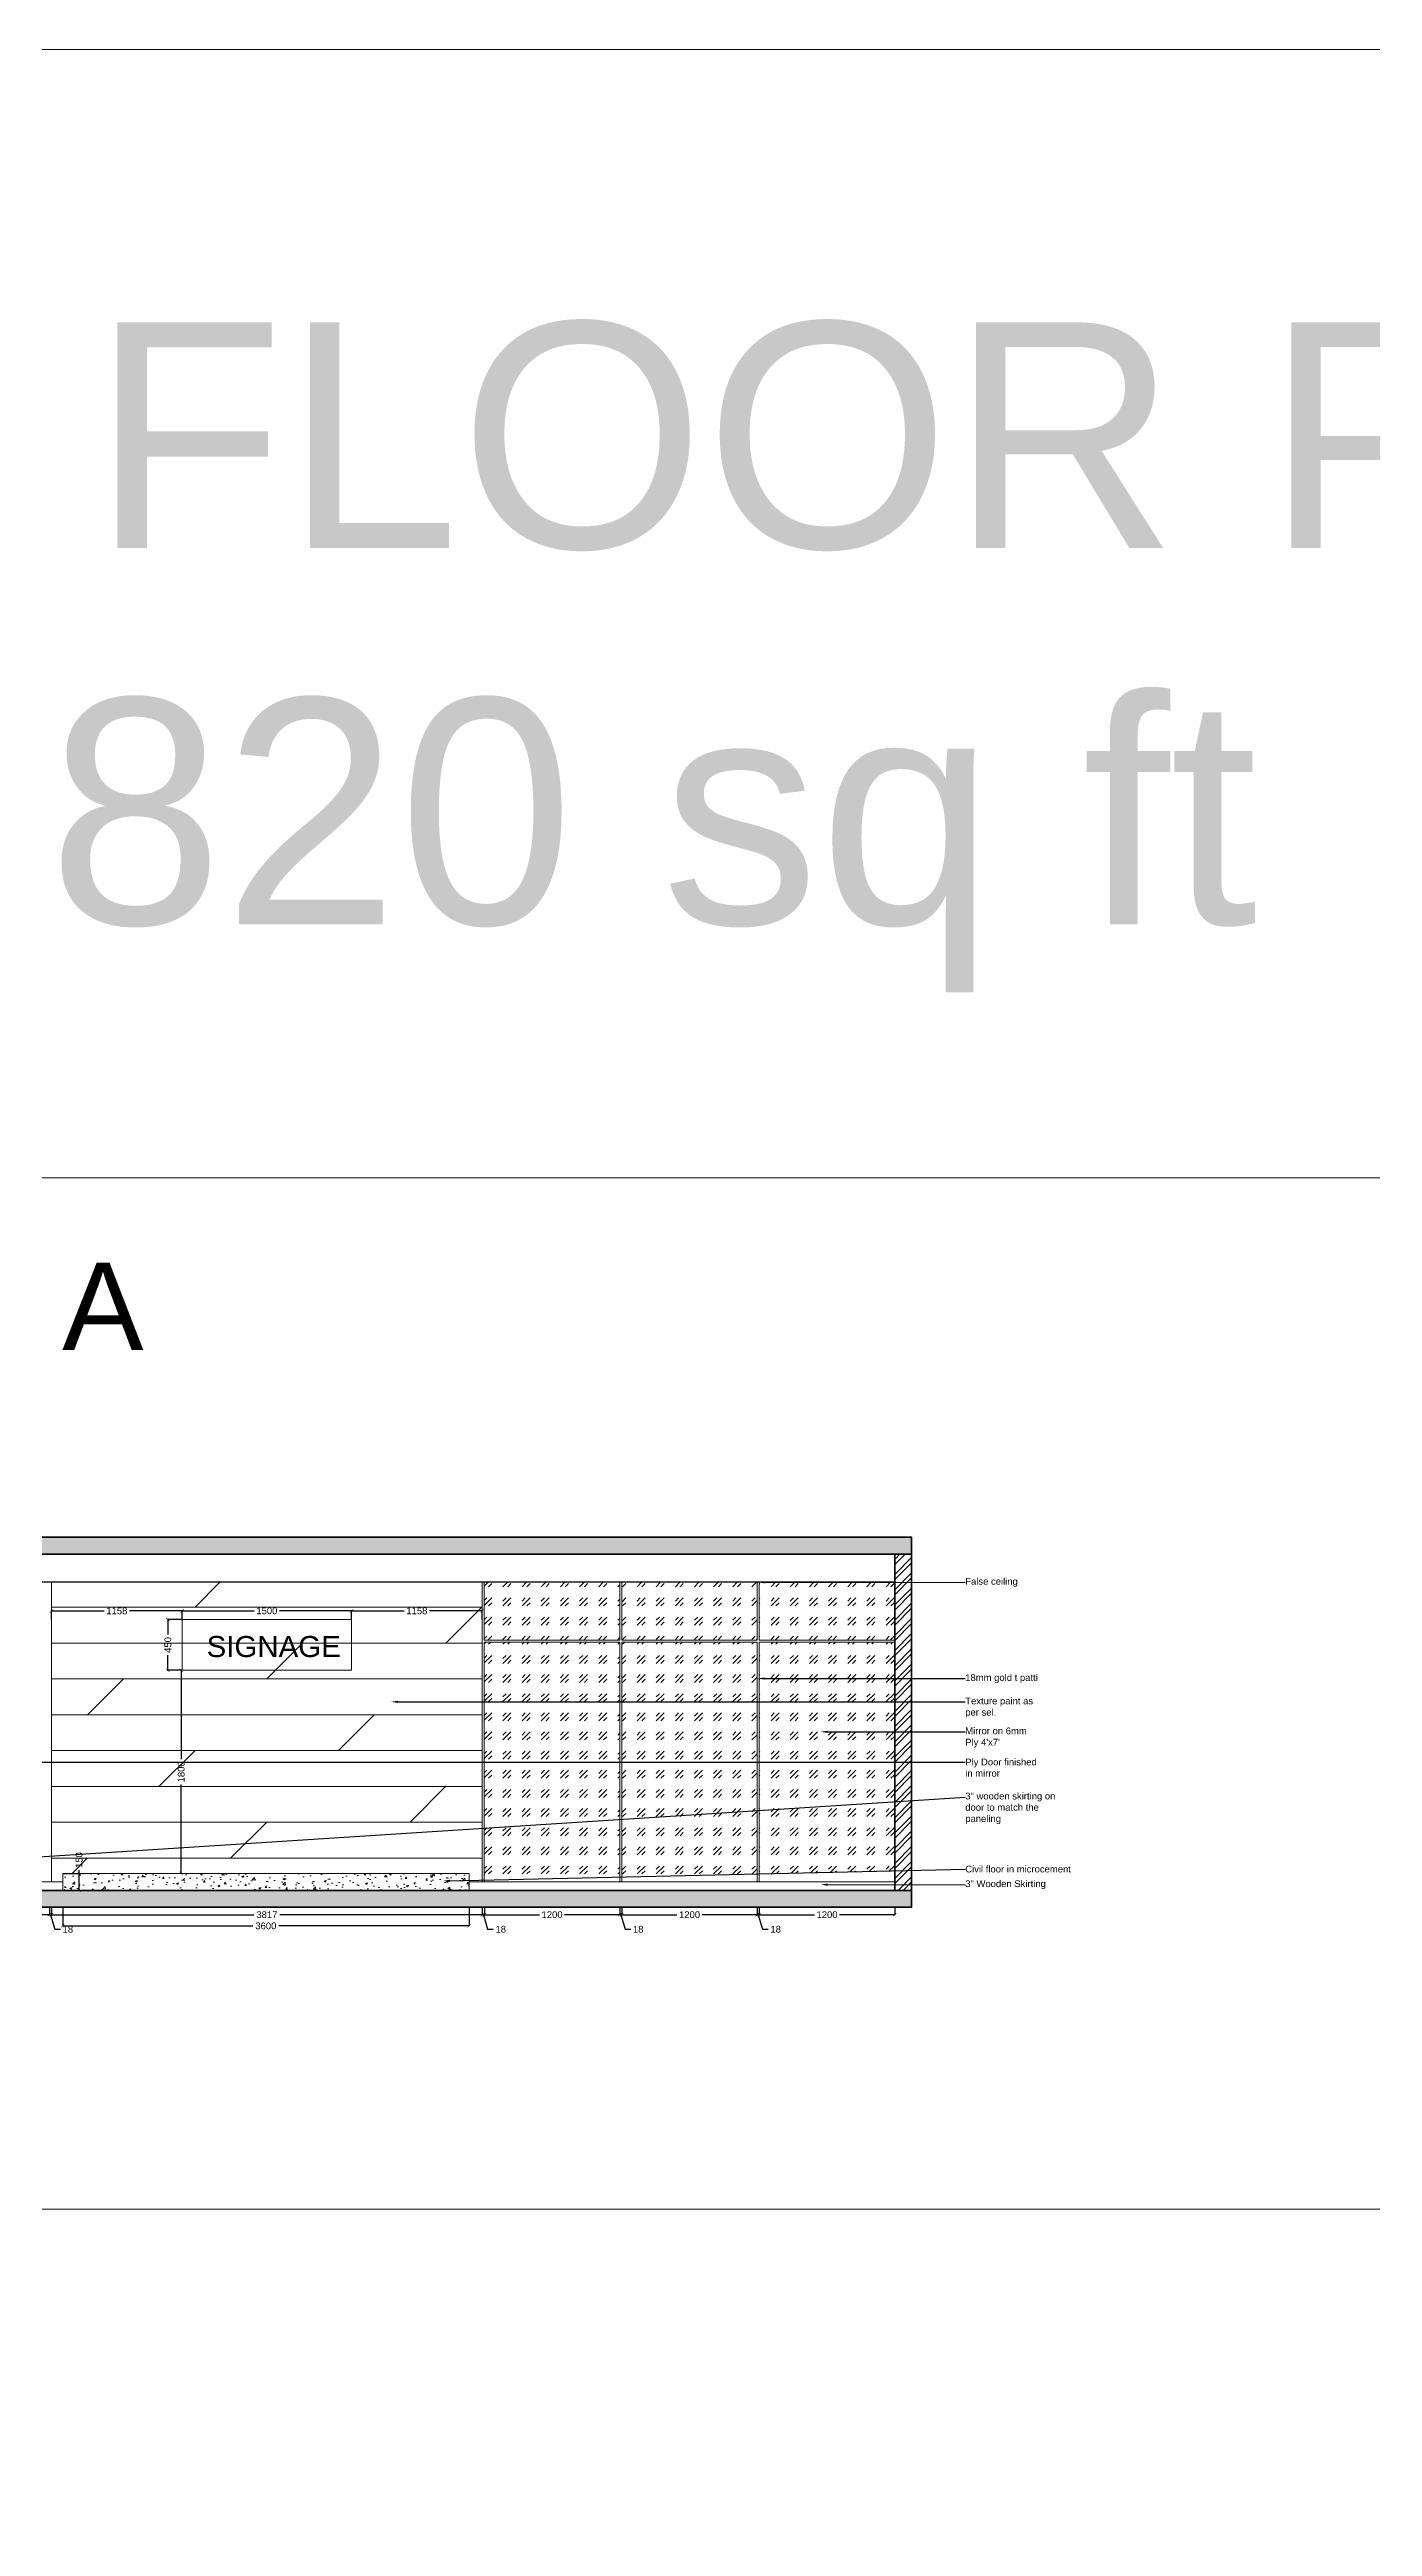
# Model space of a CAD drawing. Header units: millimetres. Extents: x 1464389 to 1998638, y -29162 to 256806.
# Drawn here: x 1532309 to 1544029, y 211026 to 232978 of the extents above; entities that cross this region are included whole.
import ezdxf
from ezdxf import colors
from ezdxf.entities.mleader import LeaderData, LeaderLine
from ezdxf.math import Vec2, Vec3

# ---------------------------------------------------------------- set-up
doc = ezdxf.new("R2010")
doc.units = ezdxf.units.MM
doc.header["$LTSCALE"] = 15
doc.header["$PDMODE"] = 35
doc.layers.get('0').update_dxf_attribs({"lineweight": 5})
for name, color, linetype, lineweight in [('dimension', 1, 'Continuous', 25), ('Hatch', 252, 'Continuous', 15), ('LS_DR_Wall', 5, 'Continuous', 35)]:
    doc.layers.add(name, color=color, linetype=linetype, lineweight=lineweight)
doc.layers.add('S-col-3', color=3, linetype='Continuous')
doc.layers.add('Text', color=250, linetype='Continuous')
doc.styles.add('ARIAL', font='arial.ttf')
doc.dimstyles.new('SC-25', dxfattribs={"dimtxt": 60, "dimasz": 30, "dimexe": 0, "dimexo": 0, "dimgap": 25, "dimtad": 0, "dimdec": 0, "dimzin": 0, "dimdsep": 46, "dimtxsty": 'ARIAL', "dimblk": 'ARCHTICK', "dimcen": 0.09, "dimdle": 3, "dimclrd": 251, "dimclre": 251, "dimclrt": 1, "dimadec": 0, "dimazin": 0, "dimtfac": 1, "dimtdec": 0, "dimtofl": 0, "dimtmove": 0, "dimatfit": 2, "dimfxl": 100, "dimtolj": 1, "dimtzin": 0, "dimarcsym": 0})

# ---------------------------------------------------------------- blocks, each defined once
blk = doc.blocks.new('_ArchTick')
at = {"color": 0, "linetype": 'ByBlock', "const_width": 0.15}
blk.add_lwpolyline([(-0.5, -0.5), (0.5, 0.5)], dxfattribs=at)
blk = doc.blocks.new('*D1780')
at = {"layer": 'Defpoints', "color": 0, "ltscale": 0.25, "transparency": 16777216}
for p in [(1532425, 216514), (1536025, 216514), (1532425, 216349)]:
    blk.add_point(p, dxfattribs=at)
at = {"layer": 'dimension', "color": 251, "lineweight": -2, "ltscale": 0.25, "transparency": 16777216}
for p, q in [((1532425, 216514), (1532425, 216349)), ((1536025, 216514), (1536025, 216349)), ((1532422, 216349), (1534111, 216349)), ((1536028, 216349), (1534340, 216349))]:
    blk.add_line(p, q, dxfattribs=at)
at = {"layer": 'dimension', "color": 251, "lineweight": -2, "ltscale": 0.25, "transparency": 16777216, "xscale": 30, "yscale": 30, "zscale": 30, "rotation": 180}
blk.add_blockref('_ArchTick', (1532425, 216349), dxfattribs=at)
at = {"layer": 'dimension', "color": 251, "lineweight": -2, "ltscale": 0.25, "transparency": 16777216, "xscale": 30, "yscale": 30, "zscale": 30}
blk.add_blockref('_ArchTick', (1536025, 216349), dxfattribs=at)
at = {"layer": 'dimension', "color": 1, "ltscale": 0.25, "transparency": 16777216, "insert": (1534225, 216349), "char_height": 60, "attachment_point": 5, "style": 'ARIAL'}
blk.add_mtext('\\A1;3600', dxfattribs=at)
blk = doc.blocks.new('*D1786')
at = {"layer": 'Defpoints', "color": 0, "ltscale": 0.25, "transparency": 16777216}
for p in [(1531108, 216514), (1532308, 216514), (1532308, 216448)]:
    blk.add_point(p, dxfattribs=at)
at = {"layer": 'dimension', "color": 251, "lineweight": -2, "ltscale": 0.25, "transparency": 16777216}
for p, q in [((1531105, 216448), (1531596, 216448)), ((1531108, 216514), (1531108, 216448)), ((1532311, 216448), (1531820, 216448)), ((1532308, 216514), (1532308, 216448))]:
    blk.add_line(p, q, dxfattribs=at)
at = {"layer": 'dimension', "color": 251, "lineweight": -2, "ltscale": 0.25, "transparency": 16777216, "xscale": 30, "yscale": 30, "zscale": 30, "rotation": 180}
blk.add_blockref('_ArchTick', (1531108, 216448), dxfattribs=at)
at = {"layer": 'dimension', "color": 251, "lineweight": -2, "ltscale": 0.25, "transparency": 16777216, "xscale": 30, "yscale": 30, "zscale": 30}
blk.add_blockref('_ArchTick', (1532308, 216448), dxfattribs=at)
at = {"layer": 'dimension', "color": 1, "ltscale": 0.25, "transparency": 16777216, "insert": (1531708, 216448), "char_height": 60, "attachment_point": 5, "style": 'ARIAL'}
blk.add_mtext('\\A1;1200', dxfattribs=at)
blk = doc.blocks.new('*D1787')
at = {"layer": 'Defpoints', "color": 0, "ltscale": 0.25, "transparency": 16777216}
for p in [(1532308, 216514), (1532326, 216514), (1532326, 216448)]:
    blk.add_point(p, dxfattribs=at)
at = {"layer": 'dimension', "color": 251, "lineweight": -2, "ltscale": 0.25, "transparency": 16777216}
for p, q in [((1532308, 216448), (1532278, 216448)), ((1532308, 216514), (1532308, 216448)), ((1532308, 216448), (1532326, 216448)), ((1532317, 216448), (1532356, 216319)), ((1532326, 216514), (1532326, 216448)), ((1532326, 216448), (1532356, 216448)), ((1532356, 216319), (1532406, 216319))]:
    blk.add_line(p, q, dxfattribs=at)
at = {"layer": 'dimension', "color": 251, "lineweight": -2, "ltscale": 0.25, "transparency": 16777216, "xscale": 30, "yscale": 30, "zscale": 30}
blk.add_blockref('_ArchTick', (1532308, 216448), dxfattribs=at)
at = {"layer": 'dimension', "color": 251, "lineweight": -2, "ltscale": 0.25, "transparency": 16777216, "xscale": 30, "yscale": 30, "zscale": 30, "rotation": 180}
blk.add_blockref('_ArchTick', (1532326, 216448), dxfattribs=at)
at = {"layer": 'dimension', "color": 1, "ltscale": 0.25, "transparency": 16777216, "insert": (1532471, 216319), "char_height": 60, "attachment_point": 5, "style": 'ARIAL'}
blk.add_mtext('\\A1;18', dxfattribs=at)
blk = doc.blocks.new('*D1788')
at = {"layer": 'Defpoints', "color": 0, "ltscale": 0.25, "transparency": 16777216}
for p in [(1532326, 216514), (1536143, 216514), (1536143, 216448)]:
    blk.add_point(p, dxfattribs=at)
at = {"layer": 'dimension', "color": 251, "lineweight": -2, "ltscale": 0.25, "transparency": 16777216}
for p, q in [((1532323, 216448), (1534120, 216448)), ((1532326, 216514), (1532326, 216448)), ((1536146, 216448), (1534349, 216448)), ((1536143, 216514), (1536143, 216448))]:
    blk.add_line(p, q, dxfattribs=at)
at = {"layer": 'dimension', "color": 251, "lineweight": -2, "ltscale": 0.25, "transparency": 16777216, "xscale": 30, "yscale": 30, "zscale": 30, "rotation": 180}
blk.add_blockref('_ArchTick', (1532326, 216448), dxfattribs=at)
at = {"layer": 'dimension', "color": 251, "lineweight": -2, "ltscale": 0.25, "transparency": 16777216, "xscale": 30, "yscale": 30, "zscale": 30}
blk.add_blockref('_ArchTick', (1536143, 216448), dxfattribs=at)
at = {"layer": 'dimension', "color": 1, "ltscale": 0.25, "transparency": 16777216, "insert": (1534234, 216448), "char_height": 60, "attachment_point": 5, "style": 'ARIAL'}
blk.add_mtext('\\A1;3817', dxfattribs=at)
blk = doc.blocks.new('*D1789')
at = {"layer": 'Defpoints', "color": 0, "ltscale": 0.25, "transparency": 16777216}
for p in [(1536143, 216514), (1536161, 216514), (1536161, 216448)]:
    blk.add_point(p, dxfattribs=at)
at = {"layer": 'dimension', "color": 251, "lineweight": -2, "ltscale": 0.25, "transparency": 16777216}
for p, q in [((1536143, 216448), (1536113, 216448)), ((1536143, 216514), (1536143, 216448)), ((1536143, 216448), (1536161, 216448)), ((1536152, 216448), (1536190, 216319)), ((1536161, 216514), (1536161, 216448)), ((1536161, 216448), (1536191, 216448)), ((1536190, 216319), (1536240, 216319))]:
    blk.add_line(p, q, dxfattribs=at)
at = {"layer": 'dimension', "color": 251, "lineweight": -2, "ltscale": 0.25, "transparency": 16777216, "xscale": 30, "yscale": 30, "zscale": 30}
blk.add_blockref('_ArchTick', (1536143, 216448), dxfattribs=at)
at = {"layer": 'dimension', "color": 251, "lineweight": -2, "ltscale": 0.25, "transparency": 16777216, "xscale": 30, "yscale": 30, "zscale": 30, "rotation": 180}
blk.add_blockref('_ArchTick', (1536161, 216448), dxfattribs=at)
at = {"layer": 'dimension', "color": 1, "ltscale": 0.25, "transparency": 16777216, "insert": (1536306, 216319), "char_height": 60, "attachment_point": 5, "style": 'ARIAL'}
blk.add_mtext('\\A1;18', dxfattribs=at)
blk = doc.blocks.new('*D1790')
at = {"layer": 'Defpoints', "color": 0, "ltscale": 0.25, "transparency": 16777216}
for p in [(1536161, 216514), (1537361, 216514), (1537361, 216448)]:
    blk.add_point(p, dxfattribs=at)
at = {"layer": 'dimension', "color": 251, "lineweight": -2, "ltscale": 0.25, "transparency": 16777216}
for p, q in [((1536158, 216448), (1536649, 216448)), ((1536161, 216514), (1536161, 216448)), ((1537364, 216448), (1536872, 216448)), ((1537361, 216514), (1537361, 216448))]:
    blk.add_line(p, q, dxfattribs=at)
at = {"layer": 'dimension', "color": 251, "lineweight": -2, "ltscale": 0.25, "transparency": 16777216, "xscale": 30, "yscale": 30, "zscale": 30, "rotation": 180}
blk.add_blockref('_ArchTick', (1536161, 216448), dxfattribs=at)
at = {"layer": 'dimension', "color": 251, "lineweight": -2, "ltscale": 0.25, "transparency": 16777216, "xscale": 30, "yscale": 30, "zscale": 30}
blk.add_blockref('_ArchTick', (1537361, 216448), dxfattribs=at)
at = {"layer": 'dimension', "color": 1, "ltscale": 0.25, "transparency": 16777216, "insert": (1536761, 216448), "char_height": 60, "attachment_point": 5, "style": 'ARIAL'}
blk.add_mtext('\\A1;1200', dxfattribs=at)
blk = doc.blocks.new('*D1791')
at = {"layer": 'Defpoints', "color": 0, "ltscale": 0.25, "transparency": 16777216}
for p in [(1537361, 216514), (1537379, 216514), (1537379, 216448)]:
    blk.add_point(p, dxfattribs=at)
at = {"layer": 'dimension', "color": 251, "lineweight": -2, "ltscale": 0.25, "transparency": 16777216}
for p, q in [((1537361, 216448), (1537331, 216448)), ((1537361, 216514), (1537361, 216448)), ((1537361, 216448), (1537379, 216448)), ((1537370, 216448), (1537408, 216319)), ((1537379, 216514), (1537379, 216448)), ((1537379, 216448), (1537409, 216448)), ((1537408, 216319), (1537458, 216319))]:
    blk.add_line(p, q, dxfattribs=at)
at = {"layer": 'dimension', "color": 251, "lineweight": -2, "ltscale": 0.25, "transparency": 16777216, "xscale": 30, "yscale": 30, "zscale": 30}
blk.add_blockref('_ArchTick', (1537361, 216448), dxfattribs=at)
at = {"layer": 'dimension', "color": 251, "lineweight": -2, "ltscale": 0.25, "transparency": 16777216, "xscale": 30, "yscale": 30, "zscale": 30, "rotation": 180}
blk.add_blockref('_ArchTick', (1537379, 216448), dxfattribs=at)
at = {"layer": 'dimension', "color": 1, "ltscale": 0.25, "transparency": 16777216, "insert": (1537524, 216319), "char_height": 60, "attachment_point": 5, "style": 'ARIAL'}
blk.add_mtext('\\A1;18', dxfattribs=at)
blk = doc.blocks.new('*D1792')
at = {"layer": 'Defpoints', "color": 0, "ltscale": 0.25, "transparency": 16777216}
for p in [(1537379, 216514), (1538579, 216514), (1538579, 216448)]:
    blk.add_point(p, dxfattribs=at)
at = {"layer": 'dimension', "color": 251, "lineweight": -2, "ltscale": 0.25, "transparency": 16777216}
for p, q in [((1537376, 216448), (1537867, 216448)), ((1537379, 216514), (1537379, 216448)), ((1538582, 216448), (1538090, 216448)), ((1538579, 216514), (1538579, 216448))]:
    blk.add_line(p, q, dxfattribs=at)
at = {"layer": 'dimension', "color": 251, "lineweight": -2, "ltscale": 0.25, "transparency": 16777216, "xscale": 30, "yscale": 30, "zscale": 30, "rotation": 180}
blk.add_blockref('_ArchTick', (1537379, 216448), dxfattribs=at)
at = {"layer": 'dimension', "color": 251, "lineweight": -2, "ltscale": 0.25, "transparency": 16777216, "xscale": 30, "yscale": 30, "zscale": 30}
blk.add_blockref('_ArchTick', (1538579, 216448), dxfattribs=at)
at = {"layer": 'dimension', "color": 1, "ltscale": 0.25, "transparency": 16777216, "insert": (1537979, 216448), "char_height": 60, "attachment_point": 5, "style": 'ARIAL'}
blk.add_mtext('\\A1;1200', dxfattribs=at)
blk = doc.blocks.new('*D1793')
at = {"layer": 'Defpoints', "color": 0, "ltscale": 0.25, "transparency": 16777216}
for p in [(1538579, 216514), (1538597, 216514), (1538597, 216448)]:
    blk.add_point(p, dxfattribs=at)
at = {"layer": 'dimension', "color": 251, "lineweight": -2, "ltscale": 0.25, "transparency": 16777216}
for p, q in [((1538579, 216448), (1538549, 216448)), ((1538579, 216514), (1538579, 216448)), ((1538579, 216448), (1538597, 216448)), ((1538588, 216448), (1538626, 216319)), ((1538597, 216514), (1538597, 216448)), ((1538597, 216448), (1538627, 216448)), ((1538626, 216319), (1538676, 216319))]:
    blk.add_line(p, q, dxfattribs=at)
at = {"layer": 'dimension', "color": 251, "lineweight": -2, "ltscale": 0.25, "transparency": 16777216, "xscale": 30, "yscale": 30, "zscale": 30}
blk.add_blockref('_ArchTick', (1538579, 216448), dxfattribs=at)
at = {"layer": 'dimension', "color": 251, "lineweight": -2, "ltscale": 0.25, "transparency": 16777216, "xscale": 30, "yscale": 30, "zscale": 30, "rotation": 180}
blk.add_blockref('_ArchTick', (1538597, 216448), dxfattribs=at)
at = {"layer": 'dimension', "color": 1, "ltscale": 0.25, "transparency": 16777216, "insert": (1538742, 216319), "char_height": 60, "attachment_point": 5, "style": 'ARIAL'}
blk.add_mtext('\\A1;18', dxfattribs=at)
blk = doc.blocks.new('*D1794')
at = {"layer": 'Defpoints', "color": 0, "ltscale": 0.25, "transparency": 16777216}
for p in [(1538597, 216514), (1539797, 216514), (1539797, 216448)]:
    blk.add_point(p, dxfattribs=at)
at = {"layer": 'dimension', "color": 251, "lineweight": -2, "ltscale": 0.25, "transparency": 16777216}
for p, q in [((1538594, 216448), (1539085, 216448)), ((1538597, 216514), (1538597, 216448)), ((1539800, 216448), (1539308, 216448)), ((1539797, 216514), (1539797, 216448))]:
    blk.add_line(p, q, dxfattribs=at)
at = {"layer": 'dimension', "color": 251, "lineweight": -2, "ltscale": 0.25, "transparency": 16777216, "xscale": 30, "yscale": 30, "zscale": 30, "rotation": 180}
blk.add_blockref('_ArchTick', (1538597, 216448), dxfattribs=at)
at = {"layer": 'dimension', "color": 251, "lineweight": -2, "ltscale": 0.25, "transparency": 16777216, "xscale": 30, "yscale": 30, "zscale": 30}
blk.add_blockref('_ArchTick', (1539797, 216448), dxfattribs=at)
at = {"layer": 'dimension', "color": 1, "ltscale": 0.25, "transparency": 16777216, "insert": (1539197, 216448), "char_height": 60, "attachment_point": 5, "style": 'ARIAL'}
blk.add_mtext('\\A1;1200', dxfattribs=at)
blk = doc.blocks.new('*D2425')
at = {"layer": 'Defpoints', "color": 0, "ltscale": 0.25, "transparency": 16777216}
for p in [(1532425, 216814), (1532571, 216814), (1532425, 216664)]:
    blk.add_point(p, dxfattribs=at)
at = {"layer": 'dimension', "color": 251, "lineweight": -2, "ltscale": 0.25, "transparency": 16777216}
for p, q in [((1532425, 216814), (1532571, 216814)), ((1532571, 216814), (1532571, 216844)), ((1532571, 216661), (1532571, 216814)), ((1532425, 216664), (1532571, 216664))]:
    blk.add_line(p, q, dxfattribs=at)
at = {"layer": 'dimension', "color": 251, "lineweight": -2, "ltscale": 0.25, "transparency": 16777216, "xscale": 30, "yscale": 30, "zscale": 30}
for p, rotation in [((1532571, 216814), 90), ((1532571, 216664), 270)]:
    blk.add_blockref('_ArchTick', p, dxfattribs=dict(at, rotation=rotation))
at = {"layer": 'dimension', "color": 1, "ltscale": 0.25, "transparency": 16777216, "insert": (1532571, 216932), "char_height": 60, "attachment_point": 5, "rotation": 90, "style": 'ARIAL'}
blk.add_mtext('\\A1;150', dxfattribs=at)
blk = doc.blocks.new('*D2429')
at = {"layer": 'Defpoints', "color": 0, "ltscale": 0.25, "transparency": 16777216}
for p in [(1533484, 218614), (1533475, 216814), (1533475, 216814)]:
    blk.add_point(p, dxfattribs=at)
at = {"layer": 'dimension', "color": 251, "lineweight": -2, "ltscale": 0.25, "transparency": 16777216}
for p, q in [((1533475, 218617), (1533475, 217826)), ((1533484, 218614), (1533475, 218614)), ((1533475, 216811), (1533475, 217602))]:
    blk.add_line(p, q, dxfattribs=at)
at = {"layer": 'dimension', "color": 251, "lineweight": -2, "ltscale": 0.25, "transparency": 16777216, "xscale": 30, "yscale": 30, "zscale": 30}
for p, rotation in [((1533475, 218614), 90), ((1533475, 216814), 270)]:
    blk.add_blockref('_ArchTick', p, dxfattribs=dict(at, rotation=rotation))
at = {"layer": 'dimension', "color": 1, "ltscale": 0.25, "transparency": 16777216, "insert": (1533475, 217714), "char_height": 60, "attachment_point": 5, "rotation": 90, "style": 'ARIAL'}
blk.add_mtext('\\A1;1800', dxfattribs=at)
blk = doc.blocks.new('*D2430')
at = {"layer": 'Defpoints', "color": 0, "ltscale": 0.25, "transparency": 16777216}
for p in [(1533357, 219064), (1533484, 219064), (1533475, 218614)]:
    blk.add_point(p, dxfattribs=at)
at = {"layer": 'dimension', "color": 251, "lineweight": -2, "ltscale": 0.25, "transparency": 16777216}
for p, q in [((1533357, 219067), (1533357, 218932)), ((1533484, 219064), (1533357, 219064)), ((1533357, 218611), (1533357, 218747)), ((1533475, 218614), (1533357, 218614))]:
    blk.add_line(p, q, dxfattribs=at)
at = {"layer": 'dimension', "color": 251, "lineweight": -2, "ltscale": 0.25, "transparency": 16777216, "xscale": 30, "yscale": 30, "zscale": 30}
for p, rotation in [((1533357, 219064), 90), ((1533357, 218614), 270)]:
    blk.add_blockref('_ArchTick', p, dxfattribs=dict(at, rotation=rotation))
at = {"layer": 'dimension', "color": 1, "ltscale": 0.25, "transparency": 16777216, "insert": (1533357, 218839), "char_height": 60, "attachment_point": 5, "rotation": 90, "style": 'ARIAL'}
blk.add_mtext('\\A1;450', dxfattribs=at)
blk = doc.blocks.new('*D2431')
at = {"layer": 'Defpoints', "color": 0, "ltscale": 0.25, "transparency": 16777216}
for p in [(1534984, 219141), (1533484, 219064), (1534984, 219064)]:
    blk.add_point(p, dxfattribs=at)
at = {"layer": 'dimension', "color": 251, "lineweight": -2, "ltscale": 0.25, "transparency": 16777216}
for p, q in [((1533481, 219141), (1534123, 219141)), ((1533484, 219064), (1533484, 219141)), ((1534987, 219141), (1534346, 219141)), ((1534984, 219064), (1534984, 219141))]:
    blk.add_line(p, q, dxfattribs=at)
at = {"layer": 'dimension', "color": 251, "lineweight": -2, "ltscale": 0.25, "transparency": 16777216, "xscale": 30, "yscale": 30, "zscale": 30, "rotation": 180}
blk.add_blockref('_ArchTick', (1533484, 219141), dxfattribs=at)
at = {"layer": 'dimension', "color": 251, "lineweight": -2, "ltscale": 0.25, "transparency": 16777216, "xscale": 30, "yscale": 30, "zscale": 30}
blk.add_blockref('_ArchTick', (1534984, 219141), dxfattribs=at)
at = {"layer": 'dimension', "color": 1, "ltscale": 0.25, "transparency": 16777216, "insert": (1534234, 219141), "char_height": 60, "attachment_point": 5, "style": 'ARIAL'}
blk.add_mtext('\\A1;1500', dxfattribs=at)
blk = doc.blocks.new('*D2432')
at = {"layer": 'Defpoints', "color": 0, "ltscale": 0.25, "transparency": 16777216}
for p in [(1532326, 219141), (1532326, 219064), (1533484, 219064)]:
    blk.add_point(p, dxfattribs=at)
at = {"layer": 'dimension', "color": 251, "lineweight": -2, "ltscale": 0.25, "transparency": 16777216}
for p, q in [((1532323, 219141), (1532793, 219141)), ((1532326, 219064), (1532326, 219141)), ((1533487, 219141), (1533017, 219141)), ((1533484, 219064), (1533484, 219141))]:
    blk.add_line(p, q, dxfattribs=at)
at = {"layer": 'dimension', "color": 251, "lineweight": -2, "ltscale": 0.25, "transparency": 16777216, "xscale": 30, "yscale": 30, "zscale": 30, "rotation": 180}
blk.add_blockref('_ArchTick', (1532326, 219141), dxfattribs=at)
at = {"layer": 'dimension', "color": 251, "lineweight": -2, "ltscale": 0.25, "transparency": 16777216, "xscale": 30, "yscale": 30, "zscale": 30}
blk.add_blockref('_ArchTick', (1533484, 219141), dxfattribs=at)
at = {"layer": 'dimension', "color": 1, "ltscale": 0.25, "transparency": 16777216, "insert": (1532905, 219141), "char_height": 60, "attachment_point": 5, "style": 'ARIAL'}
blk.add_mtext('\\A1;1158', dxfattribs=at)
blk = doc.blocks.new('*D2433')
at = {"layer": 'Defpoints', "color": 0, "ltscale": 0.25, "transparency": 16777216}
for p in [(1536143, 219141), (1534984, 219064), (1536143, 219064)]:
    blk.add_point(p, dxfattribs=at)
at = {"layer": 'dimension', "color": 251, "lineweight": -2, "ltscale": 0.25, "transparency": 16777216}
for p, q in [((1534981, 219141), (1535452, 219141)), ((1534984, 219064), (1534984, 219141)), ((1536146, 219141), (1535675, 219141)), ((1536143, 219064), (1536143, 219141))]:
    blk.add_line(p, q, dxfattribs=at)
at = {"layer": 'dimension', "color": 251, "lineweight": -2, "ltscale": 0.25, "transparency": 16777216, "xscale": 30, "yscale": 30, "zscale": 30, "rotation": 180}
blk.add_blockref('_ArchTick', (1534984, 219141), dxfattribs=at)
at = {"layer": 'dimension', "color": 251, "lineweight": -2, "ltscale": 0.25, "transparency": 16777216, "xscale": 30, "yscale": 30, "zscale": 30}
blk.add_blockref('_ArchTick', (1536143, 219141), dxfattribs=at)
at = {"layer": 'dimension', "color": 1, "ltscale": 0.25, "transparency": 16777216, "insert": (1535563, 219141), "char_height": 60, "attachment_point": 5, "style": 'ARIAL'}
blk.add_mtext('\\A1;1158', dxfattribs=at)

msp = doc.modelspace()

# ---------------------------------------------------------------- hatches: boundary and pattern name
at = {"ltscale": 0.25, "true_color": 0x636466}
h = msp.add_hatch(dxfattribs=at)
h.set_pattern_fill('DOLMIT', color=251, scale=50)
h.set_pattern_definition([(0, (360435.32, 319820.24), (0, 317.5), []), (45, (360435.3, 319820.2), (-634.9996, 634.9996), [449.0128, -898.0256])])
h.paths.add_polyline_path([(1536142.6, 219394), (1532326.1, 219394), (1532326.1, 217801.3), (1536142.6, 217801.1)])
h.paths.add_polyline_path([(1536142.6, 217801.1), (1532326.1, 217801.3), (1532326.1, 216764), (1532425.3, 216764), (1532425.3, 216814), (1536025.3, 216814), (1536025.3, 216764), (1536142.6, 216764)])
h = msp.add_hatch(dxfattribs=at)
h.set_pattern_fill('GOST_GLASS', color=251, scale=20)
h.set_pattern_definition([(45, (360435.32, 319820.24), (169.705627, 0), [100, -140]), (45, (360477.75, 319820.24), (169.705627, 0), [40, -200]), (45, (360435.32, 319862.67), (169.705627, 0), [40, -200])])
h.paths.add_polyline_path([(1537360.6, 218864), (1536160.6, 218864), (1536160.6, 217801.1), (1537360.6, 217801.1)])
h.paths.add_polyline_path([(1537360.6, 219394), (1536160.6, 219394), (1536160.6, 218882), (1537360.6, 218882)])
h.paths.add_polyline_path([(1538578.6, 218864), (1537378.6, 218864), (1537378.6, 217801.1), (1538578.6, 217801)])
h.paths.add_polyline_path([(1538578.6, 219394), (1537378.6, 219394), (1537378.6, 218882), (1538578.6, 218882)])
h.paths.add_polyline_path([(1539796.6, 219394), (1538596.6, 219394), (1538596.6, 218882), (1539796.6, 218882)])
h.paths.add_polyline_path([(1539796.6, 218864), (1538596.6, 218864), (1538596.6, 218541.4), (1539796.6, 218541)])
h.paths.add_polyline_path([(1539796.6, 218541), (1538596.6, 218541.4), (1538596.6, 217801), (1539796.6, 217801)])
h.paths.add_polyline_path([(1539796.6, 217801), (1538596.6, 217801), (1538596.6, 216810.9), (1539796.6, 216838.1)])
h.paths.add_polyline_path([(1538578.6, 217801), (1537378.6, 217801.1), (1537378.6, 216783.3), (1538578.6, 216810.5)])
h.paths.add_polyline_path([(1537360.6, 217801.1), (1536160.6, 217801.1), (1536160.6, 216764), (1536528.1, 216764), (1537360.6, 216782.9)])
h = msp.add_hatch(dxfattribs=at)
h.set_pattern_fill('AR-CONC', color=251)
h.set_pattern_definition([(50, (613452.61, 543115.44), (182.18467, -15.939086), [19.05, -209.55]), (355, (613452.61, 543115.44), (-35.24342, 191.056845), [15.24, -167.640584]), (100.451445, (613467.8, 543114.12), (146.941247, 175.117752), [16.19001, -178.090245]), (46.1842, (613452.61, 543166.24), (271.07904, -42.04233), [28.575, -314.325]), (96.635558, (613475.2, 543162.74), (237.404134, 247.426125), [24.28502, -267.13561]), (351.18415, (613452.61, 543166.24), (237.404134, 247.426125), [22.85997, -251.45973]), (21, (613478.01, 543153.54), (151.614391, -102.265198), [19.05, -209.55]), (326, (613478.01, 543153.54), (61.80203, 184.187966), [15.24, -167.64]), (71.451445, (613490.65, 543145.02), (213.41642, 81.92277), [16.19001, -178.089938]), (37.5, (613452.615, 543115.444), (3.0886033, 84.555039), [0, -165.608, 0, -170.18, 0, -168.275]), (7.5, (613452.615, 543115.44), (66.8196625, 100.180575), [0, -97.028, 0, -161.798, 0, -64.135]), (327.5, (613395.97, 543115.444), (135.590595, -5.728744), [0, -63.5, 0, -198.12, 0, -262.89]), (317.5, (613370.57, 543115.44), (148.129181, 25.426491), [0, -82.55, 0, -131.572, 0, -186.69])])
h.paths.add_polyline_path([(1536025.3, 216814), (1532425.3, 216814), (1532425.3, 216664), (1536025.3, 216664)])
at = {"layer": 'Hatch', "ltscale": 0.25}
h = msp.add_hatch(dxfattribs=at)
h.set_pattern_fill('AR-CONC', color=256)
h.set_pattern_definition([(50, (301154.26, 345342.39), (182.184669, -15.939086), [19.05, -209.55]), (355, (301154.26, 345342.4), (-35.243421, 191.056845), [15.24, -167.640584]), (100.451445, (301169.45, 345341.06), (146.941247, 175.117752), [16.19001, -178.090245]), (46.1842, (301154.26, 345393.2), (271.07904, -42.042328), [28.575, -314.325]), (96.635558, (301176.85, 345389.7), (237.404134, 247.426125), [24.285023, -267.13561]), (351.18415, (301154.26, 345393.2), (237.404134, 247.426125), [22.85997, -251.45973]), (21, (301179.66, 345380.49), (151.614391, -102.265198), [19.05, -209.55]), (326, (301179.66, 345380.5), (61.802028, 184.187966), [15.24, -167.64]), (71.451445, (301192.3, 345371.97), (213.41642, 81.92277), [16.19001, -178.089938]), (37.5, (301154.263, 345342.39), (3.0886033, 84.555039), [0, -165.608, 0, -170.18, 0, -168.275]), (7.5, (301154.26, 345342.39), (66.8196625, 100.180575), [0, -97.028, 0, -161.798, 0, -64.135]), (327.5, (301097.62, 345342.39), (135.590595, -5.728744), [0, -63.5, 0, -198.12, 0, -262.89]), (317.5, (301072.22, 345342.39), (148.129181, 25.426491), [0, -82.55, 0, -131.572, 0, -186.69])])
h.paths.add_polyline_path([(1539946.6, 219794), (1527304.1, 219794), (1527304.1, 219644), (1539946.6, 219644)])
h = msp.add_hatch(dxfattribs=at)
h.set_pattern_fill('ANSI32', color=256, scale=10)
h.set_pattern_definition([(45, (313646.84, 345335.39), (-67.351921, 67.351921), []), (45, (313691.74, 345335.39), (-67.351921, 67.351921), [])])
h.paths.add_polyline_path([(1539946.6, 219644), (1539796.6, 219644), (1539796.6, 216664), (1539946.6, 216664)])
h = msp.add_hatch(dxfattribs=at)
h.set_pattern_fill('AR-CONC', color=256)
h.set_pattern_definition([(50, (301154.26, 342212.39), (182.184669, -15.939086), [19.05, -209.55]), (355, (301154.26, 342212.4), (-35.243421, 191.056845), [15.24, -167.640584]), (100.451445, (301169.45, 342211.06), (146.941247, 175.117752), [16.19001, -178.090245]), (46.1842, (301154.26, 342263.2), (271.07904, -42.042328), [28.575, -314.325]), (96.635558, (301176.85, 342259.7), (237.404134, 247.426125), [24.285023, -267.13561]), (351.18415, (301154.26, 342263.2), (237.404134, 247.426125), [22.85997, -251.45973]), (21, (301179.66, 342250.49), (151.614391, -102.265198), [19.05, -209.55]), (326, (301179.66, 342250.5), (61.802028, 184.187966), [15.24, -167.64]), (71.451445, (301192.3, 342241.97), (213.41642, 81.92277), [16.19001, -178.089938]), (37.5, (301154.263, 342212.39), (3.0886033, 84.555039), [0, -165.608, 0, -170.18, 0, -168.275]), (7.5, (301154.26, 342212.39), (66.8196625, 100.180575), [0, -97.028, 0, -161.798, 0, -64.135]), (327.5, (301097.62, 342212.39), (135.590595, -5.728744), [0, -63.5, 0, -198.12, 0, -262.89]), (317.5, (301072.22, 342212.39), (148.129181, 25.426491), [0, -82.55, 0, -131.572, 0, -186.69])])
h.paths.add_polyline_path([(1539946.6, 216664), (1527304.1, 216664), (1527304.1, 216514), (1539946.6, 216514)])

# ---------------------------------------------------------------- linework, layer by layer
for p, q in [((1520964.5, 222978.4), (1662718.6, 222978.4)), ((1520964.5, 213838.8), (1566247, 213838.8))]:
    msp.add_line(p, q)
at = {"ltscale": 0.25}
for p, q in [((1532326.1, 219394), (1532326.1, 216739)), ((1536142.6, 219394), (1536142.6, 216739)), ((1528654.1, 216739), (1532425.3, 216739)), ((1536025.3, 216739), (1539796.6, 216739))]:
    msp.add_line(p, q, dxfattribs=at)
msp.add_lwpolyline([(1520964.5, 232978.4), (1662718.6, 232978.4), (1662718.6, -21144.5), (1520964.5, -21144.5)], close=True)
for points in [[(1536160.6, 219394), (1537360.6, 219394), (1537360.6, 218882), (1536160.6, 218882)], [(1537378.6, 219394), (1538578.6, 219394), (1538578.6, 218882), (1537378.6, 218882)], [(1538596.6, 219394), (1539796.6, 219394), (1539796.6, 218882), (1538596.6, 218882)], [(1533484.3, 218614.3), (1533484.3, 219064.3), (1534984.3, 219064.3), (1534984.3, 218614.3)], [(1536025.3, 216814), (1532425.3, 216814), (1532425.3, 216664), (1536025.3, 216664)]]:
    msp.add_lwpolyline(points, close=True, dxfattribs=at)
for points in [[(1536160.6, 216739), (1536160.6, 218864), (1537360.6, 218864), (1537360.6, 216739)], [(1538578.6, 216739), (1537378.6, 216739), (1537378.6, 218864), (1538578.6, 218864), (1538578.6, 216739)], [(1539796.6, 216739), (1538596.6, 216739), (1538596.6, 218864), (1539796.6, 218864), (1539796.6, 216764)]]:
    msp.add_lwpolyline(points, dxfattribs=at)
at = {"layer": 'LS_DR_Wall', "ltscale": 0.25}
for points in [[(1527304.1, 219794), (1539946.6, 219794), (1539946.6, 219644), (1527304.1, 219644)], [(1539946.6, 219644), (1539796.6, 219644), (1539796.6, 216664), (1539946.6, 216664)], [(1527304.1, 216664), (1539946.6, 216664), (1539946.6, 216514), (1527304.1, 216514)]]:
    msp.add_lwpolyline(points, close=True, dxfattribs=at)
at = {"layer": 'S-col-3', "ltscale": 0.25}
msp.add_line((1539796.6, 219394), (1527454.1, 219394), dxfattribs=at)

# ---------------------------------------------------------------- texts
at = {"layer": 'Text', "color": 3, "attachment_point": 1, "style": 'ARIAL'}
for s, insert, char_height, width in [('\\pxqc;THIRD FLOOR PLAN\\P3820 sq ft', (1516944.3, 230560.1), 2000, 39860.083), ('DANCE- ELEVATION A', (1521617.3, 222226.5), 773.265, 15411.2), ('SIGNAGE', (1533700.4, 218918.2), 186.72, 3721.354)]:
    msp.add_mtext(s, dxfattribs=dict(at, insert=insert, char_height=char_height, width=width))

# ---------------------------------------------------------------- dimensions: what is measured, and where the dimension line sits
at = {"layer": 'dimension', "ltscale": 0.25}
for base, p1, p2, picture, middle in [((1532326.1, 219141.2), (1533484.3, 219064.3), (1532326.1, 219064.3), '*D2432', (1532905.2, 219141.2)), ((1534984.3, 219141.2), (1533484.3, 219064.3), (1534984.3, 219064.3), '*D2431', (1534234.3, 219141.2)), ((1536142.6, 219141.2), (1534984.3, 219064.3), (1536142.6, 219064.3), '*D2433', (1535563.5, 219141.2)), ((1532425.3, 216349.2), (1536025.3, 216514), (1532425.3, 216514), '*D1780', (1534225.3, 216349.2))]:
    dim = msp.add_linear_dim(base=base, p1=p1, p2=p2, dimstyle='SC-25', dxfattribs=at)
    dim.commit()
    dim.dimension.update_dxf_attribs({"geometry": picture, "text_midpoint": middle})
for base, p1, p2, picture, middle in [((1533357.2, 219064.3), (1533475.3, 218614.3), (1533484.3, 219064.3), '*D2430', (1533357.2, 218839.3)), ((1533475.3, 216814), (1533484.3, 218614.3), (1533475.3, 216814), '*D2429', (1533475.3, 217714.1)), ((1532570.5, 216814), (1532425.3, 216664), (1532425.3, 216814), '*D2425', (1532570.5, 216932.3))]:
    dim = msp.add_linear_dim(base=base, p1=p1, p2=p2, angle=90, dimstyle='SC-25', dxfattribs=at)
    dim.commit()
    dim.dimension.update_dxf_attribs({"geometry": picture, "text_midpoint": middle})
for base, p1, p2, picture, middle in [((1532308.1, 216448), (1531108.1, 216514), (1532308.1, 216514), '*D1786', (1531708.1, 216448)), ((1532326.1, 216448), (1532308.1, 216514), (1532326.1, 216514), '*D1787', (1532430.9, 216318.5)), ((1536142.6295, 216447.9527), (1532326.0519, 216513.9886), (1536142.6295, 216513.9886), '*D1788', (1534234.3407, 216447.9527)), ((1536160.6, 216448), (1536142.6, 216514), (1536160.6, 216514), '*D1789', (1536265.5, 216318.5)), ((1537360.6, 216448), (1536160.6, 216514), (1537360.6, 216514), '*D1790', (1536760.6, 216448)), ((1537378.6, 216448), (1537360.6, 216514), (1537378.6, 216514), '*D1791', (1537483.5, 216318.5)), ((1538578.6, 216448), (1537378.6, 216514), (1538578.6, 216514), '*D1792', (1537978.6, 216448)), ((1538596.6, 216448), (1538578.6, 216514), (1538596.6, 216514), '*D1793', (1538701.5, 216318.5)), ((1539796.6, 216448), (1538596.6, 216514), (1539796.6, 216514), '*D1794', (1539196.6, 216448))]:
    dim = msp.add_linear_dim(base=base, p1=p1, p2=p2, dimstyle='SC-25', override={"dimtmove": 1}, dxfattribs=at)
    dim.commit()
    dim.dimension.update_dxf_attribs({"geometry": picture, "text_midpoint": middle})

# ---------------------------------------------------------------- leaders
at = {"layer": 'Text'}
ml = msp.add_multileader_mtext('Standard', dxfattribs=at)
ml.set_content('False ceiling', color=256, style='ARIAL')
ml.set_leader_properties()
ml.build(insert=Vec2(0, 0))
ml.multileader.update_dxf_attribs({"has_dogleg": 0, "text_right_attachment_type": 6, "dogleg_length": 0.36, "arrow_head_size": 60})
ctx = ml.context
ctx.base_point, ctx.char_height, ctx.arrow_head_size, ctx.plane_origin = Vec3(1540419.6, 219393.8), 60, 60, Vec3(1538260.3, 219568.3)
ctx.right_attachment = 6
notes = []
notes.append((ctx, [(0, (1, 1, 0), (1540419.2, 219393.8), (1, 0), 0.36, [(0, [(1538585, 219394.4)], 0, [])])]))
ctx.mtext.insert, ctx.mtext.width, ctx.mtext.flow_direction = Vec3(1540421.6, 219432.6), 754.709, 5
ml = msp.add_multileader_mtext('Standard', dxfattribs=at)
ml.set_content('18mm gold t patti', color=256, style='ARIAL')
ml.set_leader_properties()
ml.build(insert=Vec2(0, 0))
ml.multileader.update_dxf_attribs({"has_dogleg": 0, "text_right_attachment_type": 6, "dogleg_length": 0.36, "arrow_head_size": 60})
ctx = ml.context
ctx.base_point, ctx.char_height, ctx.arrow_head_size, ctx.plane_origin = Vec3(1540419.6, 218540.8), 60, 60, Vec3(1538260.3, 218715.3)
ctx.right_attachment = 6
notes.append((ctx, [(0, (1, 1, 0), (1540419.2, 218540.8), (1, 0), 0.36, [(0, [(1538585.1, 218541.4)], 0, [])])]))
ctx.mtext.insert, ctx.mtext.width, ctx.mtext.flow_direction = Vec3(1540421.6, 218579.6), 754.709, 5
ml = msp.add_multileader_mtext('Standard', dxfattribs=at)
ml.set_content('Texture paint as per sel.', color=256, style='ARIAL')
ml.set_leader_properties()
ml.build(insert=Vec2(0, 0))
ml.multileader.update_dxf_attribs({"has_dogleg": 0, "text_right_attachment_type": 6, "dogleg_length": 0.36, "arrow_head_size": 60})
ctx = ml.context
ctx.base_point, ctx.char_height, ctx.arrow_head_size, ctx.plane_origin = Vec3(1540419.6, 218334.2), 60, 60, Vec3(1538260.3, 218508.7)
ctx.right_attachment = 6
notes.append((ctx, [(0, (1, 1, 0), (1540419.2, 218334.2), (1, 0), 0.36, [(0, [(1535335.8, 218334.8)], 0, [])])]))
ctx.mtext.insert, ctx.mtext.width, ctx.mtext.flow_direction = Vec3(1540421.6, 218372.5), 657.099, 5
ml = msp.add_multileader_mtext('Standard', dxfattribs=at)
ml.set_content("Mirror on 6mm Ply 4'x7'", color=256, style='ARIAL')
ml.set_leader_properties()
ml.build(insert=Vec2(0, 0))
ml.multileader.update_dxf_attribs({"has_dogleg": 0, "text_right_attachment_type": 6, "dogleg_length": 0.36, "arrow_head_size": 60})
ctx = ml.context
ctx.base_point, ctx.char_height, ctx.arrow_head_size, ctx.plane_origin = Vec3(1540419.6, 218068.7), 60, 60, Vec3(1538260.3, 218243.2)
ctx.right_attachment = 6
notes.append((ctx, [(0, (1, 1, 0), (1540419.2, 218068.7), (1, 0), 0.36, [(0, [(1539142.3, 218069.3)], 0, [])])]))
ctx.mtext.insert, ctx.mtext.width, ctx.mtext.flow_direction = Vec3(1540421.6, 218107.5), 621.163, 5
ml = msp.add_multileader_mtext('Standard', dxfattribs=at)
ml.set_content('Ply Door finished in mirror ', color=256, style='ARIAL')
ml.set_leader_properties()
ml.build(insert=Vec2(0, 0))
ml.multileader.update_dxf_attribs({"has_dogleg": 0, "text_right_attachment_type": 6, "dogleg_length": 0.36, "arrow_head_size": 60})
ctx = ml.context
ctx.base_point, ctx.char_height, ctx.arrow_head_size, ctx.plane_origin = Vec3(1540419.6, 217800.9), 60, 60, Vec3(1538260.3, 217975.5)
ctx.right_attachment = 6
notes.append((ctx, [(0, (1, 1, 0), (1540419.2, 217800.9), (1, 0), 0.36, [(0, [(1528138.8, 217801.6)], 0, [])])]))
ctx.mtext.insert, ctx.mtext.width, ctx.mtext.flow_direction = Vec3(1540421.6, 217831.4), 634.277, 5
ml = msp.add_multileader_mtext('Standard', dxfattribs=at)
ml.set_content('3" wooden skirting on door to match the paneling', color=256, style='ARIAL')
ml.set_leader_properties()
ml.build(insert=Vec2(0, 0))
ml.multileader.update_dxf_attribs({"has_dogleg": 0, "text_right_attachment_type": 6, "dogleg_length": 0.36, "arrow_head_size": 60})
ctx = ml.context
ctx.base_point, ctx.char_height, ctx.arrow_head_size, ctx.plane_origin = Vec3(1540419.6, 217491), 60, 60, Vec3(1538260.3, 217665.5)
ctx.right_attachment = 6
notes.append((ctx, [(0, (1, 1, 0), (1540419.2, 217491), (1, 0), 0.36, [(0, [(1528138.8, 216699.3)], 0, [])])]))
ctx.mtext.insert, ctx.mtext.width, ctx.mtext.flow_direction = Vec3(1540421.6, 217529.8), 825.788, 5
ml = msp.add_multileader_mtext('Standard', dxfattribs=at)
ml.set_content('Civil floor in microcement', color=256, style='ARIAL')
ml.set_leader_properties()
ml.build(insert=Vec2(0, 0))
ml.multileader.update_dxf_attribs({"has_dogleg": 0, "text_right_attachment_type": 6, "dogleg_length": 0.36, "arrow_head_size": 60})
ctx = ml.context
ctx.base_point, ctx.char_height, ctx.arrow_head_size, ctx.plane_origin = Vec3(1540419.6, 216852.2), 60, 60, Vec3(1538260.3, 217026.7)
ctx.right_attachment = 6
notes.append((ctx, [(0, (1, 1, 0), (1540419.2, 216852.2), (1, 0), 0.36, [(0, [(1535795.6, 216747.4)], 0, [])])]))
ctx.mtext.insert, ctx.mtext.width, ctx.mtext.flow_direction = Vec3(1540421.6, 216882.7), 935.492, 5
ml = msp.add_multileader_mtext('Standard', dxfattribs=at)
ml.set_content('3" Wooden Skirting ', color=256, style='ARIAL')
ml.set_leader_properties()
ml.build(insert=Vec2(0, 0))
ml.multileader.update_dxf_attribs({"has_dogleg": 0, "text_right_attachment_type": 6, "dogleg_length": 0.36, "arrow_head_size": 60})
ctx = ml.context
ctx.base_point, ctx.char_height, ctx.arrow_head_size, ctx.plane_origin = Vec3(1540419.6, 216714), 60, 60, Vec3(1538260.3, 216888.6)
ctx.right_attachment = 6
notes.append((ctx, [(0, (1, 1, 0), (1540419.2, 216714), (1, 0), 0.36, [(0, [(1539142.3, 216714.7)], 0, [])])]))
ctx.mtext.insert, ctx.mtext.width, ctx.mtext.flow_direction = Vec3(1540421.6, 216752.8), 920.588, 5
for ctx, leaders in notes:
    for number, flags, end, landing, length, lines in leaders:
        leader = LeaderData()
        leader.index, (leader.has_last_leader_line, leader.has_dogleg_vector, leader.attachment_direction) = number, flags
        leader.last_leader_point, leader.dogleg_vector, leader.dogleg_length = Vec3(end), Vec3(landing), length
        for number, points, colour, breaks in lines:
            line = LeaderLine()
            line.index, line.vertices, line.color, line.breaks = number, Vec3.list(points), colors.encode_raw_color(colour), breaks
            leader.lines.append(line)
        ctx.leaders.append(leader)

doc.saveas('drawing.dxf')
